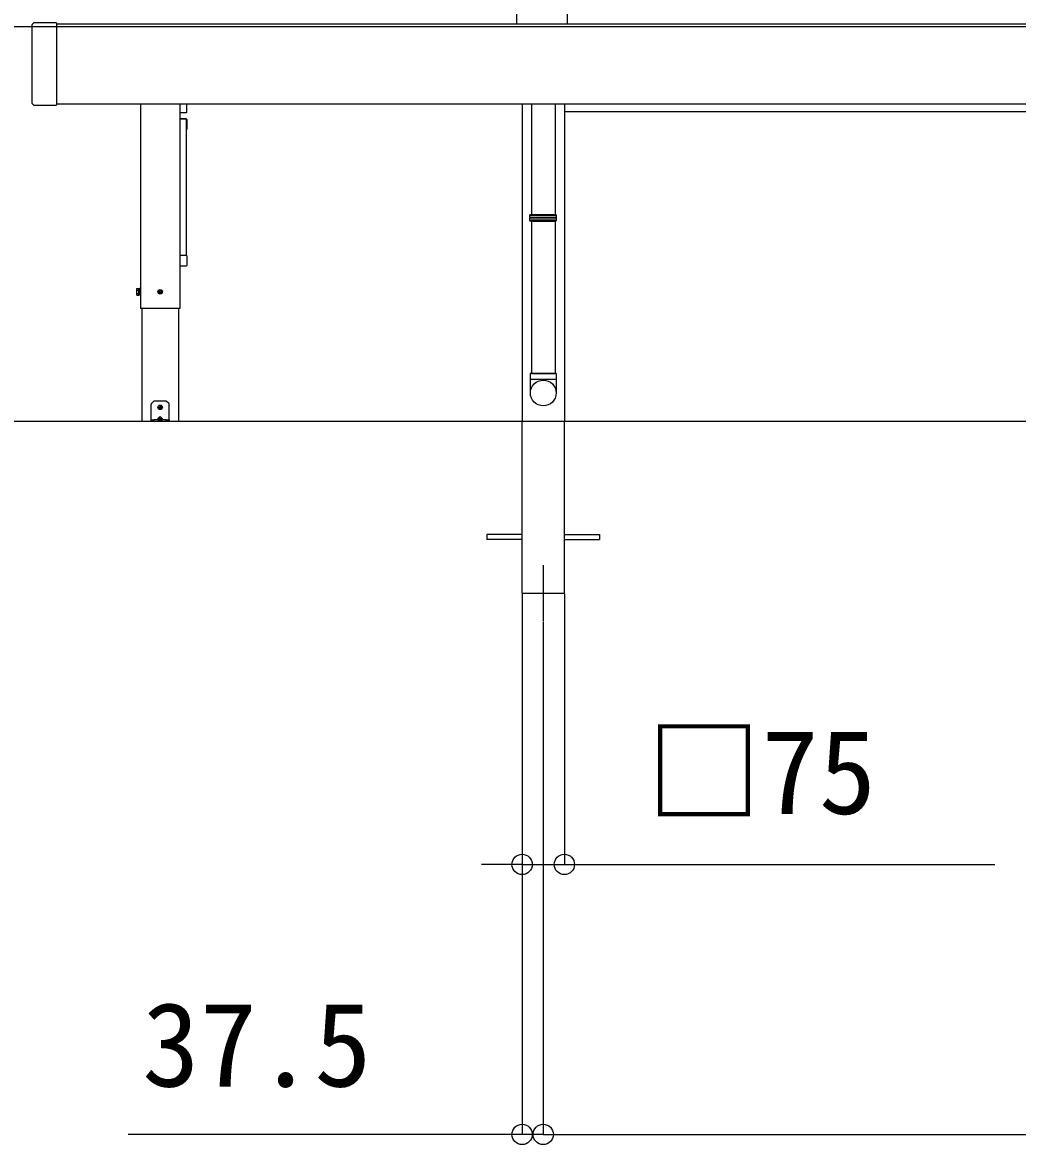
# Model space of a CAD drawing. Units: millimetres, scale not verified. Extents: x -10500 to 10500, y -15600 to 15524.
# Drawn here: x -7731 to -5965, y 6782 to 8772 of the extents above; entities that cross this region are included whole.
import ezdxf
from ezdxf.enums import TextEntityAlignment as Align

# ---------------------------------------------------------------- set-up
doc = ezdxf.new("R2010")
doc.units = ezdxf.units.MM
doc.header["$LTSCALE"] = 80
for name, color, linetype in [('0-3_YKK_12', 2, 'Continuous'), ('0-4_YKK_A1', 4, 'Continuous'), ('0-5_YKK_D', 6, 'Continuous')]:
    doc.layers.add(name, color=color, linetype=linetype)
doc.styles.add('ＭＳ ゴシック', font='')
doc.styles.get('ＭＳ ゴシック').set_extended_font_data('MS Gothic')

msp = doc.modelspace()

# ---------------------------------------------------------------- linework, layer by layer
at = {"layer": '0-3_YKK_12'}
msp.add_line((-6806.8, 7809.5), (-6806.8, 7709.5), dxfattribs=at)
at = {"layer": '0-4_YKK_A1'}
for p, q in [((-6854.3, 10905.91), (-6854.3, 8769.45)), ((-6764.3, 10905.91), (-6764.3, 8769.45)), ((6481.76, 8764.5), (-9446.45, 8764.5)), ((-7713.8, 8628.37), (-7713.8, 8768.54)), ((-7713.41, 8769.34), (-7713.51, 8769.24)), ((-7713.41, 8769.34), (-7711.19, 8771.56)), ((-7711.09, 8771.66), (-7711.19, 8771.56)), ((-7710.39, 8771.95), (-7671.8, 8771.95)), ((-7670.8, 8770.95), (-7670.8, 8768.54)), ((-5001.8, 8769.45), (-7670.8, 8769.45)), ((-7713.51, 8627.66), (-7713.41, 8627.56)), ((-7711.19, 8625.34), (-7713.41, 8627.56)), ((-7711.19, 8625.34), (-7711.09, 8625.24)), ((-7671.8, 8624.95), (-7710.39, 8624.95)), ((-5001.8, 8627.45), (-7670.8, 8627.45)), ((-7521.88, 8627.45), (-7521.88, 8264.45)), ((-7521.8, 8627.45), (-7521.8, 8264.45)), ((-7451.8, 8627.45), (-7451.8, 8264.45)), ((-7451.8, 8627.45), (-7451.8, 8264.45)), ((-7451.72, 8627.45), (-7451.72, 8264.45)), ((-7439.6, 8613.25), (-7439.6, 8627.45)), ((-6844.3, 8627.45), (-6844.3, 8064.5)), ((-6827.8, 8627.45), (-6827.8, 8431.69)), ((-6785.8, 8627.45), (-6785.8, 8431.69)), ((-6769.3, 8627.45), (-6769.3, 8064.5)), ((-7451, 8612.25), (-7440.6, 8612.25)), ((-7440.6, 8601.11), (-7451, 8601.11)), ((-7440.6, 8600.86), (-7451, 8600.86)), ((-7440.8, 8600.49), (-7450.8, 8600.49)), ((-7439.6, 8600.11), (-7439.6, 8582.96)), ((-6769.3, 8614.5), (-3204.3, 8614.5)), ((-7439.8, 8358.87), (-7439.8, 8599.57)), ((-6830.3, 8429.69), (-6829.3, 8431.69)), ((-6830.3, 8426.18), (-6830.3, 8429.69)), ((-6830.3, 8429.69), (-6783.3, 8429.69)), ((-6830.3, 8421.69), (-6830.3, 8425.21)), ((-6829.3, 8419.69), (-6830.3, 8421.69)), ((-6783.3, 8421.69), (-6830.3, 8421.69)), ((-6829.3, 8431.69), (-6784.3, 8431.69)), ((-6783.3, 8429.69), (-6784.3, 8431.69)), ((-6784.3, 8419.69), (-6783.3, 8421.69)), ((-6783.3, 8426.18), (-6783.3, 8429.69)), ((-6783.3, 8421.69), (-6783.3, 8425.21)), ((-6829.3, 8419.69), (-6784.3, 8419.69)), ((-6827.8, 8419.69), (-6827.8, 8149.5)), ((-6785.8, 8419.69), (-6785.8, 8149.5)), ((-7451, 8359.24), (-7440.6, 8359.24)), ((-7439.6, 8358.32), (-7439.6, 8358.18)), ((-7439.6, 8358.18), (-7439.6, 8357.65)), ((-7439.6, 8357.65), (-7439.6, 8355.09)), ((-7439.6, 8355.09), (-7439.6, 8343.4)), ((-7451, 8340.16), (-7440.6, 8340.16)), ((-7528.6, 8299.45), (-7528.15, 8300.23)), ((-7528.6, 8299.45), (-7528.6, 8289.45)), ((-7528.15, 8300.23), (-7524.6, 8300.23)), ((-7528.15, 8297.34), (-7524.6, 8297.34)), ((-7528.15, 8291.57), (-7524.6, 8291.57)), ((-7524.6, 8300.23), (-7524.6, 8288.68)), ((-7523.4, 8300.7), (-7521.8, 8300.7)), ((-7489.04, 8294.95), (-7487.94, 8294.97)), ((-7489.04, 8293.95), (-7487.94, 8293.93)), ((-7487.94, 8294.97), (-7487.42, 8295.07)), ((-7487.94, 8293.93), (-7487.42, 8293.83)), ((-7487.32, 8295.59), (-7487.42, 8295.07)), ((-7487.32, 8293.31), (-7487.42, 8293.83)), ((-7487.3, 8296.7), (-7487.32, 8295.59)), ((-7487.3, 8292.21), (-7487.32, 8293.31)), ((-7486.3, 8296.7), (-7486.28, 8295.59)), ((-7486.3, 8292.21), (-7486.28, 8293.31)), ((-7486.28, 8295.59), (-7486.18, 8295.07)), ((-7486.28, 8293.31), (-7486.18, 8293.83)), ((-7485.66, 8294.97), (-7486.18, 8295.07)), ((-7485.66, 8293.93), (-7486.18, 8293.83)), ((-7484.55, 8294.95), (-7485.66, 8294.97)), ((-7484.55, 8293.95), (-7485.66, 8293.93)), ((-7451.72, 8264.45), (-7521.88, 8264.45)), ((-7519.45, 8264.45), (-7519.45, 8064.45)), ((-7454.15, 8264.45), (-7454.15, 8064.45)), ((-6783.8, 8149.5), (-6829.8, 8149.5)), ((-6829.8, 8149.5), (-6829.8, 8114.84)), ((-6827.8, 8149.5), (-6785.8, 8149.5)), ((-6783.8, 8149.5), (-6783.8, 8114.84)), ((-6829.8, 8139.5), (-6783.8, 8139.5)), ((-7502.8, 8067.45), (-7502.8, 8094.62)), ((-7497.8, 8100.45), (-7502.21, 8096.04)), ((-7475.8, 8100.45), (-7497.8, 8100.45)), ((-7489.04, 8089.95), (-7487.94, 8089.97)), ((-7489.04, 8088.95), (-7487.94, 8088.93)), ((-7487.94, 8089.97), (-7487.42, 8090.07)), ((-7487.94, 8088.93), (-7487.42, 8088.83)), ((-7487.32, 8090.59), (-7487.42, 8090.07)), ((-7487.32, 8088.31), (-7487.42, 8088.83)), ((-7487.3, 8091.7), (-7487.32, 8090.59)), ((-7487.3, 8087.21), (-7487.32, 8088.31)), ((-7486.3, 8091.7), (-7486.28, 8090.59)), ((-7486.3, 8087.21), (-7486.28, 8088.31)), ((-7486.28, 8090.59), (-7486.18, 8090.07)), ((-7486.28, 8088.31), (-7486.18, 8088.83)), ((-7485.66, 8089.97), (-7486.18, 8090.07)), ((-7485.66, 8088.93), (-7486.18, 8088.83)), ((-7484.55, 8089.95), (-7485.66, 8089.97)), ((-7484.55, 8088.95), (-7485.66, 8088.93)), ((-7471.39, 8096.04), (-7475.8, 8100.45)), ((-7470.8, 8067.45), (-7470.8, 8094.62)), ((6581.76, 8064.39), (-9446.45, 8064.5)), ((-7454.15, 8064.45), (-7519.45, 8064.45)), ((-7502.8, 8066.95), (-7502.8, 8067.45)), ((-7502.8, 8064.45), (-7502.8, 8066.95)), ((-7502.8, 8066.95), (-7502.21, 8066.95)), ((-7502.21, 8064.45), (-7502.8, 8064.45)), ((-7502.21, 8066.95), (-7497.8, 8066.95)), ((-7475.8, 8066.95), (-7497.8, 8066.95)), ((-7475.8, 8064.45), (-7497.8, 8064.45)), ((-7488.24, 8071.91), (-7492.7, 8067.45)), ((-7490.8, 8067.88), (-7490.8, 8067.45)), ((-7490.8, 8067.45), (-7482.8, 8067.45)), ((-7490.3, 8066.95), (-7483.3, 8066.95)), ((-7480.9, 8067.45), (-7485.36, 8071.91)), ((-7482.8, 8067.88), (-7482.8, 8067.45)), ((-7475.8, 8064.45), (-7475.8, 8066.95)), ((-7475.8, 8066.95), (-7471.39, 8066.95)), ((-7471.39, 8064.45), (-7475.8, 8064.45)), ((-7471.39, 8066.95), (-7470.8, 8066.95)), ((-7470.8, 8067.45), (-7470.8, 8066.95)), ((-6844.3, 7759.5), (-6844.3, 8064.5)), ((-6769.3, 7759.5), (-6769.3, 8064.5)), ((-6844.3, 7864), (-6906.8, 7864)), ((-6906.8, 7864), (-6906.8, 7855)), ((-6769.3, 7864), (-6706.8, 7864)), ((-6706.8, 7864), (-6706.8, 7855)), ((-6844.3, 7855), (-6906.8, 7855)), ((-6769.3, 7855), (-6706.8, 7855)), ((-6844.3, 7759.5), (-6769.3, 7759.5))]:
    msp.add_line(p, q, dxfattribs=at)
for points in [[(-7670.8, 8768.54), (-7670.8, 8628.37), (-7670.8, 8625.95)], [(-6830.3, 8426.18), (-6830.18, 8426.17), (-6830.03, 8426.17), (-6829.83, 8426.17), (-6829.6, 8426.17), (-6829.33, 8426.17), (-6829.01, 8426.17), (-6828.67, 8426.17), (-6828.28, 8426.16), (-6827.86, 8426.16), (-6827.4, 8426.16), (-6826.91, 8426.16), (-6826.38, 8426.16), (-6825.82, 8426.16), (-6825.23, 8426.16), (-6824.61, 8426.16), (-6823.95, 8426.16), (-6823.27, 8426.16), (-6822.56, 8426.16), (-6821.82, 8426.16), (-6821.06, 8426.16), (-6820.27, 8426.16), (-6819.46, 8426.16), (-6818.63, 8426.16), (-6817.78, 8426.16), (-6816.91, 8426.16), (-6816.02, 8426.16), (-6814.2, 8426.16), (-6812.34, 8426.16), (-6810.43, 8426.16), (-6806.56, 8426.17), (-6804.62, 8426.17), (-6802.7, 8426.18), (-6800.81, 8426.18), (-6798.96, 8426.18), (-6797.16, 8426.18), (-6796.28, 8426.18), (-6795.43, 8426.19), (-6794.59, 8426.19), (-6793.77, 8426.19)], [(-6829.01, 8425.22), (-6829.32, 8425.22), (-6829.59, 8425.21), (-6829.83, 8425.21), (-6830.02, 8425.21), (-6830.18, 8425.21), (-6830.3, 8425.21)], [(-6783.3, 8425.19), (-6789.19, 8425.19), (-6792.14, 8425.19), (-6792.91, 8425.2), (-6793.71, 8425.2), (-6794.52, 8425.2), (-6795.36, 8425.2), (-6796.21, 8425.2), (-6797.09, 8425.2), (-6797.98, 8425.2), (-6798.88, 8425.2), (-6800.74, 8425.21), (-6802.63, 8425.21), (-6804.55, 8425.21), (-6806.49, 8425.21), (-6810.37, 8425.22), (-6812.28, 8425.22), (-6814.15, 8425.23), (-6815.07, 8425.23), (-6815.97, 8425.23), (-6816.86, 8425.23), (-6817.73, 8425.23), (-6818.59, 8425.23), (-6819.42, 8425.23), (-6820.23, 8425.23), (-6821.02, 8425.23), (-6821.79, 8425.23), (-6822.53, 8425.23), (-6823.24, 8425.23), (-6823.92, 8425.23), (-6824.58, 8425.23), (-6825.2, 8425.23), (-6825.8, 8425.23), (-6826.36, 8425.22), (-6826.89, 8425.22), (-6827.38, 8425.22), (-6827.84, 8425.22), (-6828.27, 8425.22), (-6828.66, 8425.22), (-6829.01, 8425.22)], [(-6793.77, 8426.19), (-6792.98, 8426.19), (-6792.22, 8426.19), (-6789.24, 8426.19), (-6783.3, 8426.2)], [(-7439.6, 8343.4), (-7439.6, 8341.36), (-7439.6, 8341.16)], [(-7528.6, 8289.45), (-7528.15, 8288.68), (-7524.6, 8288.68)], [(-7521.8, 8288.2), (-7523.4, 8288.2), (-7523.4, 8300.7)], [(-7497.8, 8066.95), (-7497.8, 8064.45), (-7502.21, 8064.45)], [(-7470.8, 8066.95), (-7470.8, 8064.45), (-7471.39, 8064.45)]]:
    msp.add_lwpolyline(points, dxfattribs=at)
msp.add_lwpolyline([(-7524.6, 8300.2), (-7523.4, 8300.2), (-7523.4, 8288.7), (-7524.6, 8288.7)], close=True, dxfattribs=at)
for centre, radius in [((-7486.8, 8294.45), 4), ((-7484.68, 8292.33), 0.3), ((-6806.71, 8114.84), 22.91), ((-7486.8, 8089.45), 4), ((-7484.68, 8087.33), 0.3)]:
    msp.add_circle(centre, radius, dxfattribs=at)
for centre, radius, start, end in [((-7712.8, 8768.54), 1, 135, 180), ((-7710.39, 8770.95), 1, 90, 135), ((-7671.8, 8770.95), 1, 0, 90), ((-7712.8, 8628.37), 1, 180, 225), ((-7710.39, 8625.95), 1, 225, 270), ((-7671.8, 8625.95), 1, 270, 0), ((-7451, 8613.25), 1, 223.92867, 270), ((-7451, 8600.11), 1, 90, 136.07133), ((-7451.01, 8599.84), 1.03, 89.33234, 133.67747), ((-7450.84, 8599.53), 0.964, 87.79679, 156.39643), ((-7440.76, 8599.53), 0.964, 2.3873, 92.20321), ((-7440.6, 8613.25), 1, 270, 0), ((-7440.6, 8600.11), 1, 0, 90), ((-7440.56, 8599.9), 0.964, 2.3873, 92.20321), ((-7440.48, 8582.96), 0.881, 320.61871, 359.66491), ((-6830.3, 8425.69), 0.5, 285.49629, 74.51275), ((-6783.3, 8425.69), 0.5, 105.48725, 254.50371), ((-7451.04, 8358.28), 0.964, 87.79679, 135.1392), ((-7440.56, 8358.28), 0.964, 2.3873, 92.20321), ((-7440.6, 8341.16), 1, 270, 0), ((-7451, 8341.16), 1, 223.92867, 270), ((-7526.04, 8298.78), 2.56, 145.61708, 214.38292), ((-7519.05, 8294.45), 9.55, 162.41276, 197.58724), ((-7526.04, 8290.12), 2.56, 145.61708, 214.38292), ((-7486.8, 8294.45), 2.3, 167.44414, 192.55586), ((-7486.8, 8294.45), 2.3, 77.44414, 102.55586), ((-7486.8, 8294.45), 2.3, 257.44414, 282.55586), ((-7486.8, 8294.45), 2.3, 347.44414, 12.55586), ((-7500.8, 8094.62), 2, 135, 180), ((-7486.8, 8089.45), 2.3, 167.44414, 192.55586), ((-7486.8, 8089.45), 2.3, 77.44414, 102.55586), ((-7486.8, 8089.45), 2.3, 257.44414, 282.55586), ((-7486.8, 8089.45), 2.3, 347.44414, 12.55586), ((-7472.8, 8094.62), 2, 0, 45), ((-7489.8, 8067.88), 1, 126.03188, 180), ((-7490.3, 8067.45), 0.5, 180, 270), ((-7486.8, 8063.75), 6.1, 53.96812, 126.03188), ((-7483.3, 8067.45), 0.5, 270, 0), ((-7483.8, 8067.88), 1, 0, 53.96812)]:
    msp.add_arc(centre, radius, start, end, dxfattribs=at)
for centre, major_axis, ratio, start_param, end_param in [((-7492.2, 8067.45), (0.688, 0.425), 0.381966, 2.1243707, 3.695167), ((-7486.8, 8069.02), (0, -3.54), 0.707107, 2.5261129, 3.7570724), ((-7481.4, 8067.45), (0.688, -0.425), 0.381966, 5.7296109, 7.3004073)]:
    msp.add_ellipse(centre, major_axis=major_axis, ratio=ratio, start_param=start_param, end_param=end_param, dxfattribs=at)
at = {"layer": '0-5_YKK_D'}
for p, q in [((-6844.3, 7758.5), (-6844.3, 6798.5)), ((-6844.3, 7758.5), (-6844.3, 7277.5)), ((-6769.3, 7758.5), (-6769.3, 7277.5)), ((-6806.8, 7708.5), (-6806.8, 6798.5)), ((-6806.8, 7708.5), (-6806.8, 6798.5)), ((-6844.3, 7278.5), (-6916.3, 7278.5)), ((-6844.3, 7278.5), (-6769.3, 7278.5)), ((-6769.3, 7278.5), (-6005.16, 7278.5)), ((-6844.3, 6799.5), (-7543.53, 6799.5)), ((-6806.8, 6799.5), (-6844.3, 6799.5)), ((-6806.8, 6799.5), (-3166.8, 6799.5)), ((-6806.8, 6799.5), (-6734.8, 6799.5))]:
    msp.add_line(p, q, dxfattribs=at)
for centre in [(-6844.3, 7278.5), (-6769.3, 7278.5), (-6844.3, 6799.5), (-6806.8, 6799.5), (-6806.8, 6799.5)]:
    msp.add_circle(centre, 18, dxfattribs=at)

# ---------------------------------------------------------------- texts
at = {"layer": '0-5_YKK_D', "style": 'ＭＳ ゴシック'}
for s, p in [('□75', (-6623.55, 7323.14)), ('37.5', (-7518.6, 6839.5))]:
    msp.add_text(s, height=149.6, dxfattribs=at).set_placement(p, align=Align.BOTTOM_LEFT)

doc.saveas('drawing.dxf')
